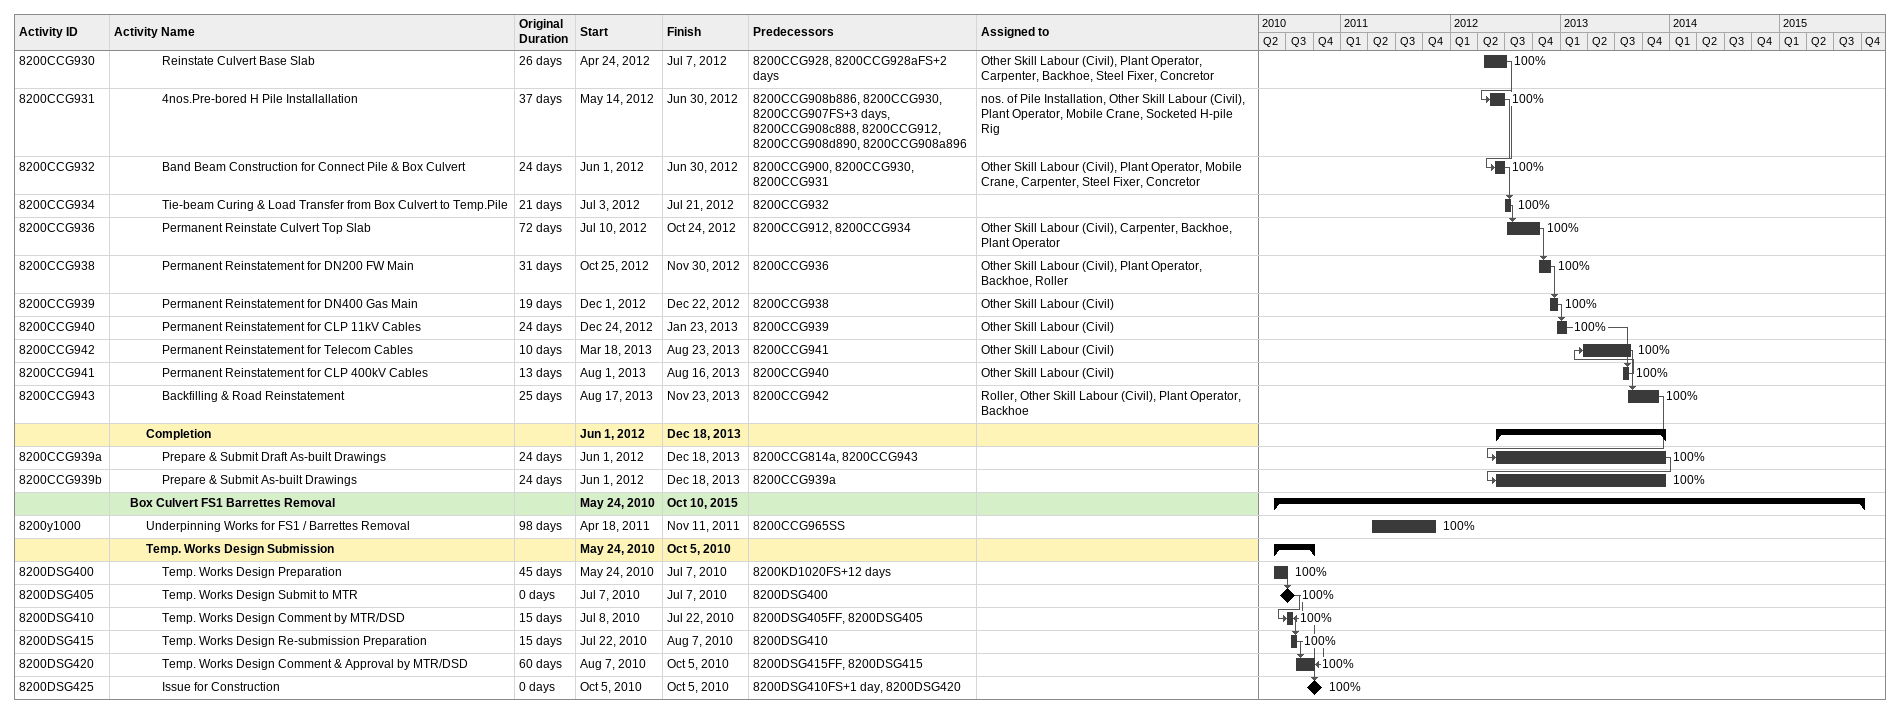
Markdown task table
| ID | Level | Task | Original duration | Start | Finish | Predecessors | Resources | % complete |
|---|---|---|---|---|---|---|---|---|
| 8200CCG930 | 4 | Reinstate Culvert Base Slab | 26d | 2012-04-24 | 2012-07-07 | 8200CCG928, 8200CCG928aFS+2d | Other Skill Labour (Civil), Plant Operator, Carpenter, Backhoe, Steel Fixer, Concretor | 100 |
| 8200CCG931 | 4 | 4nos.Pre-bored H Pile Installallation | 37d | 2012-05-14 | 2012-06-30 | 8200CCG908b886, 8200CCG930, 8200CCG907FS+3d, 8200CCG908c888, 8200CCG912, 8200CCG908d890, 8200CCG908a896 | nos. of Pile Installation, Other Skill Labour (Civil), Plant Operator, Mobile Crane, Socketed H-pile Rig | 100 |
| 8200CCG932 | 4 | Band Beam Construction for Connect Pile & Box Culvert | 24d | 2012-06-01 | 2012-06-30 | 8200CCG900, 8200CCG930, 8200CCG931 | Other Skill Labour (Civil), Plant Operator, Mobile Crane, Carpenter, Steel Fixer, Concretor | 100 |
| 8200CCG934 | 4 | Tie-beam Curing & Load Transfer from Box Culvert to Temp.Pile | 21d | 2012-07-03 | 2012-07-21 | 8200CCG932 |  | 100 |
| 8200CCG936 | 4 | Permanent Reinstate Culvert Top Slab | 72d | 2012-07-10 | 2012-10-24 | 8200CCG912, 8200CCG934 | Other Skill Labour (Civil), Carpenter, Backhoe, Plant Operator | 100 |
| 8200CCG938 | 4 | Permanent Reinstatement for DN200 FW Main | 31d | 2012-10-25 | 2012-11-30 | 8200CCG936 | Other Skill Labour (Civil), Plant Operator, Backhoe, Roller | 100 |
| 8200CCG939 | 4 | Permanent Reinstatement for DN400 Gas Main | 19d | 2012-12-01 | 2012-12-22 | 8200CCG938 | Other Skill Labour (Civil) | 100 |
| 8200CCG940 | 4 | Permanent Reinstatement for CLP 11kV Cables | 24d | 2012-12-24 | 2013-01-23 | 8200CCG939 | Other Skill Labour (Civil) | 100 |
| 8200CCG942 | 4 | Permanent Reinstatement for Telecom Cables | 10d | 2013-03-18 | 2013-08-23 | 8200CCG941 | Other Skill Labour (Civil) | 100 |
| 8200CCG941 | 4 | Permanent Reinstatement for CLP 400kV Cables | 13d | 2013-08-01 | 2013-08-16 | 8200CCG940 | Other Skill Labour (Civil) | 100 |
| 8200CCG943 | 4 | Backfilling & Road Reinstatement | 25d | 2013-08-17 | 2013-11-23 | 8200CCG942 | Roller, Other Skill Labour (Civil), Plant Operator, Backhoe | 100 |
|  | 3 | **Completion** |  | 2012-06-01 | 2013-12-18 |  |  |  |
| 8200CCG939a | 4 | Prepare & Submit Draft As-built Drawings | 24d | 2012-06-01 | 2013-12-18 | 8200CCG814a, 8200CCG943 |  | 100 |
| 8200CCG939b | 4 | Prepare & Submit As-built Drawings | 24d | 2012-06-01 | 2013-12-18 | 8200CCG939a |  | 100 |
|  | 2 | **Box Culvert FS1 Barrettes Removal** |  | 2010-05-24 | 2015-10-10 |  |  |  |
| 8200y1000 | 3 | Underpinning Works for FS1 / Barrettes Removal | 98d | 2011-04-18 | 2011-11-11 | 8200CCG965SS |  | 100 |
|  | 3 | **Temp. Works Design Submission** |  | 2010-05-24 | 2010-10-05 |  |  |  |
| 8200DSG400 | 4 | Temp. Works Design Preparation | 45d | 2010-05-24 | 2010-07-07 | 8200KD1020FS+12d |  | 100 |
| 8200DSG405 | 4 | Temp. Works Design Submit to MTR | 0d | 2010-07-07 | 2010-07-07 | 8200DSG400 |  | 100 |
| 8200DSG410 | 4 | Temp. Works Design Comment by MTR/DSD | 15d | 2010-07-08 | 2010-07-22 | 8200DSG405FF, 8200DSG405 |  | 100 |
| 8200DSG415 | 4 | Temp. Works Design Re-submission Preparation | 15d | 2010-07-22 | 2010-08-07 | 8200DSG410 |  | 100 |
| 8200DSG420 | 4 | Temp. Works Design Comment & Approval by MTR/DSD | 60d | 2010-08-07 | 2010-10-05 | 8200DSG415FF, 8200DSG415 |  | 100 |
| 8200DSG425 | 4 | Issue for Construction | 0d | 2010-10-05 | 2010-10-05 | 8200DSG410FS+1d, 8200DSG420 |  | 100 |
